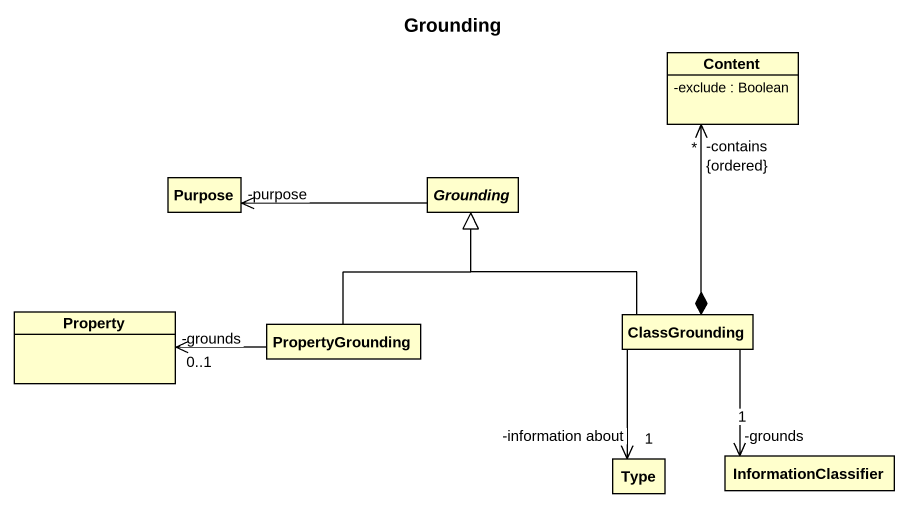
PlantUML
@startuml
title Grounding
hide circle
hide empty members
skinparam classAttributeIconSize 0
class Content {
  -exclude : Boolean
}
class Purpose
abstract class Grounding
class Property
class PropertyGrounding
class ClassGrounding
class Type
class InformationClassifier
Grounding -left-> "-purpose" Purpose
PropertyGrounding -up-|> Grounding
PropertyGrounding -left-> "-grounds\n0..1" Property
ClassGrounding *-up-> "-contains\n*\n{ordered}" Content
ClassGrounding -up-|> Grounding
ClassGrounding --> "-information about\n1" Type
ClassGrounding --> "-grounds\n1" InformationClassifier
@enduml
